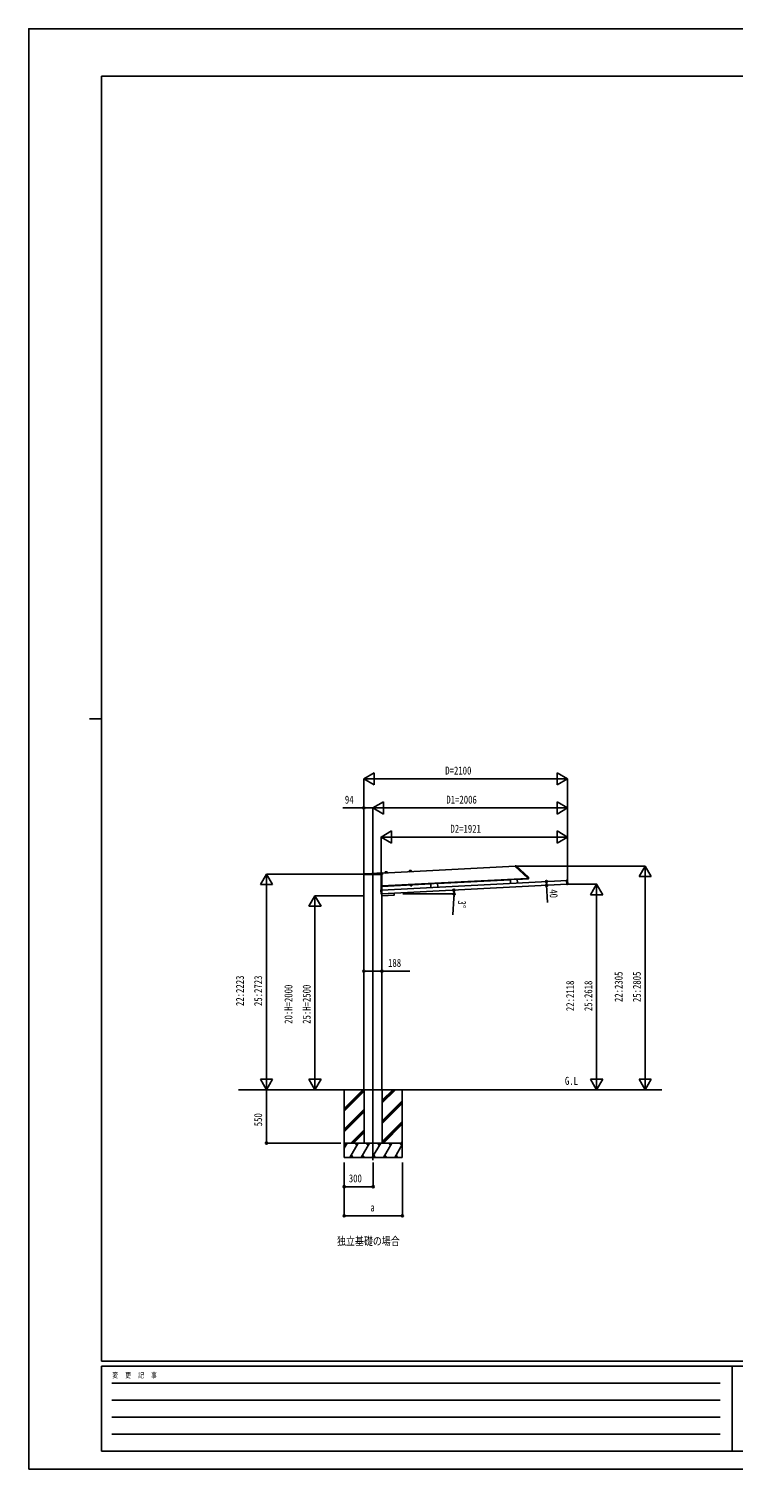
# Model space of a CAD drawing. Units: millimetres, scale not verified. Extents: x -10512 to 10512, y -7425 to 7425.
# Drawn here: x -10512 to -3253, y -7425 to 7425 of the extents above; entities that cross this region are included whole.
import ezdxf
from ezdxf.enums import TextEntityAlignment as Align

# ---------------------------------------------------------------- set-up
doc = ezdxf.new("R2010")
doc.units = ezdxf.units.MM
doc.header["$LTSCALE"] = 30
for name, color, linetype in [('0-2_USER1', 3, 'Continuous'), ('0-3_YKK_12', 2, 'Continuous'), ('0-4_YKK_A1', 4, 'Continuous'), ('0-5_YKK_D', 6, 'Continuous'), ('0-6_YKK_ZWAK', 7, 'Continuous')]:
    doc.layers.add(name, color=color, linetype=linetype)
doc.styles.add('ＭＳ ゴシック', font='')
doc.styles.get('ＭＳ ゴシック').set_extended_font_data('MS Gothic')

msp = doc.modelspace()

# ---------------------------------------------------------------- linework, layer by layer
at = {"layer": '0-3_YKK_12'}
msp.add_line((-6966.51, -1287), (-6966.51, -4239.98), dxfattribs=at)
at = {"layer": '0-4_YKK_A1'}
for p, q in [((-7066.07, -1294.33), (-7066, -1286.48)), ((-7065.57, -1294.33), (-7066.07, -1294.33)), ((-6868.1, -1294.33), (-7065.57, -1294.33)), ((-7065, -1285.49), (-6869.5, -1285.49)), ((-7060.51, -3512.5), (-7060.51, -1294.33)), ((-7032.76, -1285.42), (-6870.53, -1276.92)), ((-6873.81, -1454.44), (-6873.81, -1294.33)), ((-6872.51, -1454.37), (-6872.51, -1294.33)), ((-6872.51, -1412.31), (-5371.22, -1333.63)), ((-6869.48, -1277.8), (-6868.5, -1286.38)), ((-6869.23, -1279.96), (-5501.46, -1208.28)), ((-6868.5, -1286.38), (-6868.5, -1286.4)), ((-6868.5, -1286.4), (-6867.6, -1294.33)), ((-6867.6, -1294.33), (-6868.1, -1294.33)), ((-6841.48, -1276.57), (-6841.49, -1278.1)), ((-6841.49, -1278.1), (-6817.53, -1276.85)), ((-6841.49, -1278.1), (-6817.53, -1276.85)), ((-6841.47, -1278.5), (-6841.49, -1278.1)), ((-6841.47, -1278.5), (-6817.51, -1277.25)), ((-6841.01, -1276.08), (-6818.22, -1274.88)), ((-6840.42, -1269.35), (-6840.48, -1276.05)), ((-6837.58, -1266.38), (-6822.64, -1265.6)), ((-6819.51, -1268.26), (-6818.75, -1274.91)), ((-6817.7, -1275.32), (-6817.53, -1276.85)), ((-6817.51, -1277.25), (-6817.53, -1276.85)), ((-6591.82, -1263.49), (-6591.84, -1265.02)), ((-6591.84, -1265.02), (-6567.87, -1263.76)), ((-6591.84, -1265.02), (-6567.87, -1263.76)), ((-6591.82, -1265.42), (-6591.84, -1265.02)), ((-6591.82, -1265.42), (-6567.85, -1264.16)), ((-6591.35, -1262.99), (-6568.57, -1261.8)), ((-6590.76, -1256.27), (-6590.82, -1262.96)), ((-6587.92, -1253.3), (-6572.99, -1252.52)), ((-6569.85, -1255.17), (-6569.09, -1261.83)), ((-6568.04, -1262.24), (-6567.87, -1263.76)), ((-6567.85, -1264.16), (-6567.87, -1263.76)), ((-5501.64, -1204.79), (-5494.04, -1204.85)), ((-5501.62, -1205.25), (-5501.64, -1204.79)), ((-5501.62, -1205.25), (-5501.32, -1210.88)), ((-5501.16, -1211.22), (-5371.67, -1327.81)), ((-5491.4, -1205.88), (-5363.54, -1321.01)), ((-5371.51, -1328.16), (-5371.42, -1329.77)), ((-5371.37, -1330.7), (-5371.42, -1329.77)), ((-5371.37, -1330.7), (-5363.74, -1330.77)), ((-5371.35, -1331.2), (-5371.37, -1330.7)), ((-5371.35, -1331.2), (-5370.96, -1338.63)), ((-5363.74, -1330.77), (-5362.33, -1330.78)), ((-5362.22, -1323.77), (-5361.91, -1329.85)), ((-5361.91, -1329.85), (-5361.83, -1331.26)), ((-6883.1, -1453.93), (-6880.9, -1495.88)), ((-6876.73, -1453.1), (-6882.62, -1453.41)), ((-6876.13, -1453.18), (-6874.93, -1453.12)), ((-6876.13, -1453.18), (-6876.13, -1453.18)), ((-6874.91, -1453.47), (-6874.93, -1453.12)), ((-6874.93, -1453.12), (-6874.93, -1453.12)), ((-6874.88, -1453.97), (-6874.91, -1453.47)), ((-6872.73, -1494.99), (-6874.88, -1453.97)), ((-6874.86, -1454.49), (-4962.58, -1354.27)), ((-6872.76, -1494.44), (-4967.17, -1394.57)), ((-6872.25, -1417.3), (-6872.51, -1412.35)), ((-6872.25, -1417.3), (-6369.68, -1390.97)), ((-6565, -1404.41), (-6579.99, -1405.19)), ((-6579.99, -1405.19), (-6579.73, -1410.1)), ((-6578.7, -1410.63), (-6579.73, -1410.1)), ((-6579.53, -1405.17), (-6579.62, -1403.57)), ((-6565.72, -1409.95), (-6578.7, -1410.63)), ((-6576.24, -1405), (-6575.98, -1409.91)), ((-6568.75, -1404.6), (-6568.49, -1409.52)), ((-6565.72, -1409.95), (-6564.74, -1409.32)), ((-6565.54, -1402.83), (-6565.45, -1404.43)), ((-6565, -1404.41), (-6564.74, -1409.32)), ((-6298.91, -1384.75), (-6369.81, -1388.47)), ((-6369.81, -1388.47), (-6367.75, -1427.92)), ((-6298.91, -1384.75), (-6296.84, -1424.2)), ((-6298.78, -1387.25), (-5549.21, -1347.97)), ((-5478.44, -1341.75), (-5549.35, -1345.47)), ((-5549.35, -1345.47), (-5547.28, -1384.92)), ((-5478.44, -1341.75), (-5476.38, -1381.2)), ((-5478.31, -1344.25), (-5370.96, -1338.63)), ((-5370.96, -1338.63), (-5363.35, -1338.23)), ((-4974.43, -1354.89), (-4969.27, -1354.62)), ((-4968.14, -1353.19), (-4969.34, -1353.25)), ((-4969.32, -1353.6), (-4969.34, -1353.25)), ((-4969.34, -1353.25), (-4969.34, -1353.25)), ((-4969.29, -1354.1), (-4969.32, -1353.6)), ((-4967.14, -1395.12), (-4969.29, -1354.1)), ((-4968.14, -1353.19), (-4968.14, -1353.19)), ((-4967.55, -1353.05), (-4961.65, -1352.74)), ((-4967.12, -1395.62), (-4967.14, -1395.12)), ((-4967.12, -1395.62), (-4967.1, -1395.97)), ((-4967.1, -1395.97), (-4965.9, -1395.91)), ((-4967.1, -1395.97), (-4967.1, -1395.97)), ((-4965.9, -1395.91), (-4965.9, -1395.91)), ((-4959.4, -1395.68), (-4965.3, -1395.99)), ((-4961.13, -1353.21), (-4958.93, -1395.15)), ((-6880.37, -1496.35), (-6874.48, -1496.04)), ((-6874.38, -1496.02), (-6873.49, -1513)), ((-6872.69, -1495.84), (-6873.89, -1495.9)), ((-6873.89, -1495.9), (-6873.89, -1495.9)), ((-6873.81, -3512.5), (-6873.81, -1495.9)), ((-6873.81, -1512.5), (-6873.51, -1512.5)), ((-6872.71, -1495.49), (-6872.73, -1494.99)), ((-6872.71, -1495.49), (-6872.69, -1495.84)), ((-6872.69, -1495.84), (-6872.69, -1495.84)), ((-6872.51, -3512.5), (-6872.51, -1513.95)), ((-6872.43, -1513.95), (-6748.11, -1507.43)), ((-6748.13, -1487.91), (-6747.16, -1506.38)), ((-8350.91, -3512.5), (-3988.13, -3512.5)), ((-7263.35, -3512.5), (-7263.35, -4212.5)), ((-7263.35, -3706.68), (-7069.17, -3512.5)), ((-7263.35, -3522.83), (-7253.02, -3512.5)), ((-7263.35, -3720.82), (-7057.6, -3515.07)), ((-7263.35, -3734.96), (-7057.6, -3529.21)), ((-7057.6, -3512.5), (-7057.6, -4062.5)), ((-7057.6, -3512.5), (-7057.6, -4062.5)), ((-6870.9, -3512.5), (-6870.9, -4062.5)), ((-6870.9, -3512.5), (-6870.9, -4062.5)), ((-6869.6, -3649.58), (-6732.52, -3512.5)), ((-6869.6, -3635.44), (-6746.66, -3512.5)), ((-6869.6, -3621.3), (-6760.8, -3512.5)), ((-6663.35, -3512.5), (-6663.35, -4212.5)), ((-6869.6, -3833.43), (-6663.35, -3627.18)), ((-6869.6, -3847.57), (-6663.35, -3641.32)), ((-6869.6, -3861.71), (-6663.35, -3655.46)), ((-7263.35, -3918.81), (-7057.6, -3713.06)), ((-7263.35, -3932.95), (-7057.6, -3727.2)), ((-7263.35, -3947.09), (-7057.6, -3741.35)), ((-6869.6, -4045.56), (-6663.35, -3839.31)), ((-6869.6, -4059.7), (-6663.35, -3853.45)), ((-7194.91, -4062.5), (-7057.6, -3925.19)), ((-7180.77, -4062.5), (-7057.6, -3939.33)), ((-7166.62, -4062.5), (-7057.6, -3953.48)), ((-6858.26, -4062.5), (-6663.35, -3867.59)), ((-6663.35, -4062.5), (-7263.35, -4062.5)), ((-7263.35, -4116.8), (-7232, -4062.5)), ((-7247, -4088.48), (-7262, -4062.5)), ((-7203.13, -4212.5), (-7116.53, -4062.5)), ((-7131.53, -4088.48), (-7146.53, -4062.5)), ((-7087.66, -4212.5), (-7001.06, -4062.5)), ((-7057.6, -4062.5), (-6870.9, -4062.5)), ((-7057.6, -4062.5), (-6870.9, -4062.5)), ((-7016.06, -4088.48), (-7031.06, -4062.5)), ((-6972.19, -4212.5), (-6885.59, -4062.5)), ((-6900.59, -4088.48), (-6915.59, -4062.5)), ((-6856.72, -4212.5), (-6770.12, -4062.5)), ((-6785.12, -4088.48), (-6800.12, -4062.5)), ((-6741.25, -4212.5), (-6663.35, -4077.57)), ((-6684.65, -4062.5), (-6669.65, -4088.48)), ((-6674.41, -4062.5), (-6663.35, -4051.44)), ((-7263.35, -4212.5), (-6663.35, -4212.5)), ((-7188.14, -4186.52), (-7173.14, -4212.5)), ((-7072.66, -4186.52), (-7057.66, -4212.5)), ((-6957.19, -4186.52), (-6942.2, -4212.5)), ((-6841.72, -4186.52), (-6826.73, -4212.5)), ((-6726.25, -4186.52), (-6711.26, -4212.5))]:
    msp.add_line(p, q, dxfattribs=at)
msp.add_lwpolyline([(-5361.83, -1331.26), (-5361.47, -1338.13), (-5363.35, -1338.23)], dxfattribs=at)
msp.add_lwpolyline([(-6581.15, -1402.05), (-6564.17, -1401.16), (-6564.09, -1402.76), (-6581.07, -1403.65)], close=True, dxfattribs=at)
for centre, radius, start, end in [((-7065, -1286.49), 1, 90, 176.5048), ((-7065, -1286.49), 1, 176.5048, 179.5), ((-7035.38, -1235.49), 50, 270, 273.00032), ((-6870.47, -1277.92), 1, 6.5, 93.00032), ((-6869.5, -1286.49), 1, 6.5, 90), ((-6840.98, -1276.58), 0.5, 93, 179.5), ((-6837.42, -1269.38), 3, 93, 179.5), ((-6822.49, -1268.6), 3, 6.5, 93), ((-6818.2, -1275.38), 0.5, 6.5, 93), ((-6591.32, -1263.49), 0.5, 93, 179.5), ((-6587.76, -1256.3), 3, 93, 179.5), ((-6572.83, -1255.51), 3, 6.5, 93), ((-6568.54, -1262.3), 0.5, 6.5, 93), ((-5500.82, -1210.85), 0.5, 183, 228), ((-5494.08, -1208.85), 4, 48, 89.5), ((-5372.01, -1328.19), 0.5, 3, 48), ((-5366.22, -1323.98), 4, 3, 48), ((-5362.33, -1331.28), 0.5, 3, 89.5), ((-6876.47, -1450.33), 2.86, 266.50896, 273.26043), ((-6578, -1407.27), 3.32, 238.61575, 307.38425), ((-6572.86, -1397.89), 12.42, 255.41205, 290.58795), ((-6566.76, -1406.68), 3.32, 238.61575, 307.38425), ((-4968.1, -1350.32), 2.86, 272.73957, 279.49104), ((-4965.59, -1400.18), 4.28, 87.31821, 94.21342), ((-6873.75, -1500.18), 4.28, 91.78658, 98.68179), ((-6872.49, -1512.95), 1, 183, 273), ((-6748.16, -1506.43), 1, 273, 3)]:
    msp.add_arc(centre, radius, start, end, dxfattribs=at)
for centre, major_axis, ratio, start_param, end_param in [((-6882.6, -1453.91), (-0.373, 0.336), 0.99628, 5.49965061, 7.06672), ((-6876.72, -1453.4), (0.016, -0.3), 0.998135, 2.32811445, 3.14159265), ((-6876.13, -1453.14), (-0.599, -0.031), 0.061163, 1.26049665, 1.57079633), ((-4968.14, -1353.15), (0.599, 0.031), 0.061163, 4.71238898, 5.02268866), ((-4967.53, -1353.35), (0.016, -0.3), 0.998135, 3.14159265, 3.95507086), ((-4965.31, -1395.69), (0.016, -0.3), 0.998135, 5.46983661, 6.28318531), ((-4961.63, -1353.24), (0.336, 0.373), 0.99628, 5.49965061, 7.06672), ((-4959.43, -1395.18), (0.373, -0.336), 0.99628, 5.49965061, 7.06672), ((-6880.4, -1495.85), (-0.336, -0.373), 0.99628, 5.49965061, 7.06672), ((-6874.5, -1495.74), (0.016, -0.3), 0.998135, 0, 0.81334869)]:
    msp.add_ellipse(centre, major_axis=major_axis, ratio=ratio, start_param=start_param, end_param=end_param, dxfattribs=at)
at = {"layer": '0-5_YKK_D'}
for p, q in [((-7060.51, -307.86), (-6952.26, -245.36)), ((-6952.26, -370.36), (-6952.26, -245.36)), ((-4960.51, -307.86), (-5068.77, -245.36)), ((-5068.77, -245.36), (-5068.77, -370.36)), ((-7060.51, -1278.5), (-7060.51, -306.86)), ((-7060.51, -307.86), (-6952.26, -370.36)), ((-7060.51, -307.86), (-6844.01, -307.86)), ((-6935.51, -307.86), (-5085.51, -307.86)), ((-4960.51, -307.86), (-5177.02, -307.86)), ((-4960.51, -307.86), (-5068.77, -370.36)), ((-4960.51, -1392.75), (-4960.51, -306.86)), ((-6966.51, -607.86), (-6858.26, -545.36)), ((-6858.26, -670.36), (-6858.26, -545.36)), ((-4960.51, -607.86), (-5068.77, -545.36)), ((-5068.77, -545.36), (-5068.77, -670.36)), ((-7060.51, -1288.5), (-7060.51, -606.86)), ((-6966.51, -1286), (-6966.51, -606.86)), ((-6966.51, -1286), (-6966.51, -606.86)), ((-6966.51, -607.86), (-6858.26, -670.36)), ((-6966.51, -607.86), (-6750.01, -607.86)), ((-6841.51, -607.86), (-5085.51, -607.86)), ((-4960.51, -607.86), (-5177.02, -607.86)), ((-4960.51, -607.86), (-5068.77, -670.36)), ((-4960.51, -1392.75), (-4960.51, -606.86)), ((-6881.51, -907.86), (-6773.26, -845.36)), ((-6773.26, -970.36), (-6773.26, -845.36)), ((-4960.51, -907.86), (-5068.77, -845.36)), ((-5068.77, -845.36), (-5068.77, -970.36)), ((-6881.51, -1454.34), (-6881.51, -906.86)), ((-6881.51, -907.86), (-6773.26, -970.36)), ((-6881.51, -907.86), (-6665.01, -907.86)), ((-6756.51, -907.86), (-5085.51, -907.86)), ((-4960.51, -907.86), (-5177.02, -907.86)), ((-4960.51, -907.86), (-5068.77, -970.36)), ((-4960.51, -1392.75), (-4960.51, -906.86)), ((-8063.35, -1289.5), (-8125.85, -1397.75)), ((-7061.51, -1289.5), (-8064.35, -1289.5)), ((-8063.35, -1289.5), (-8000.85, -1397.75)), ((-8063.35, -1289.5), (-8063.35, -1506.01)), ((-5492.47, -1207.86), (-4159.51, -1207.86)), ((-4160.51, -1207.86), (-4223.01, -1316.11)), ((-4223.01, -1316.11), (-4098.01, -1316.11)), ((-4160.51, -1207.86), (-4098.01, -1316.11)), ((-4160.51, -1207.86), (-4160.51, -1424.36)), ((-4160.51, -1332.86), (-4160.51, -3387.5)), ((-8125.85, -1397.75), (-8000.85, -1397.75)), ((-8063.35, -1414.5), (-8063.35, -3387.5)), ((-4959.49, -1394.22), (-4659.51, -1394.22)), ((-4660.51, -1394.22), (-4723.01, -1502.47)), ((-4660.51, -1394.22), (-4598.01, -1502.47)), ((-4660.51, -1394.22), (-4660.51, -1610.73)), ((-7563.35, -1512.5), (-7625.85, -1620.75)), ((-7625.85, -1620.75), (-7500.85, -1620.75)), ((-7061.51, -1512.5), (-7564.35, -1512.5)), ((-7563.35, -1512.5), (-7500.85, -1620.75)), ((-7563.35, -1512.5), (-7563.35, -1729.01)), ((-6656.96, -1494.49), (-6128.88, -1494.49)), ((-6131.1, -1536.97), (-6140.92, -1708.69)), ((-4723.01, -1502.47), (-4598.01, -1502.47)), ((-4660.51, -3387.5), (-4660.51, -1519.22)), ((-7563.35, -1637.5), (-7563.35, -3387.5)), ((-8063.35, -3512.5), (-8125.85, -3404.25)), ((-8000.85, -3404.25), (-8125.85, -3404.25)), ((-8063.35, -3512.5), (-8063.35, -3295.99)), ((-8063.35, -3512.5), (-8000.85, -3404.25)), ((-7563.35, -3512.5), (-7625.85, -3404.25)), ((-7500.85, -3404.25), (-7625.85, -3404.25)), ((-7563.35, -3512.5), (-7563.35, -3295.99)), ((-7563.35, -3512.5), (-7500.85, -3404.25)), ((-4660.51, -3512.5), (-4723.01, -3404.25)), ((-4598.01, -3404.25), (-4723.01, -3404.25)), ((-4660.51, -3512.5), (-4660.51, -3295.99)), ((-4660.51, -3512.5), (-4598.01, -3404.25)), ((-4160.51, -3512.5), (-4223.01, -3404.25)), ((-4098.01, -3404.25), (-4223.01, -3404.25)), ((-4160.51, -3512.5), (-4160.51, -3295.99)), ((-4160.51, -3512.5), (-4098.01, -3404.25)), ((-7061.51, -3512.5), (-8064.35, -3512.5)), ((-7296.45, -3512.5), (-8064.35, -3512.5)), ((-8063.35, -3512.5), (-8063.35, -4062.5)), ((-7061.51, -3512.5), (-7564.35, -3512.5)), ((-7296.95, -4062.5), (-8064.35, -4062.5)), ((-7262.45, -4262.87), (-7262.45, -4813.5)), ((-7262.45, -4262.87), (-7262.45, -4513.5)), ((-6962.45, -4262.87), (-6962.45, -4513.5)), ((-6662.45, -4262.87), (-6662.45, -4813.5)), ((-7262.45, -4512.5), (-6962.45, -4512.5)), ((-7262.45, -4812.5), (-6662.45, -4812.5))]:
    msp.add_line(p, q, dxfattribs=at)
for points in [[(-6966.51, -607.86), (-7060.51, -607.86), (-7275.01, -607.86)], [(-5177.87, -1365.56), (-5175.78, -1405.5), (-5166.47, -1583.09)], [(-7060.51, -2290.82), (-6872.51, -2290.82), (-6586.01, -2290.82)]]:
    msp.add_lwpolyline(points, dxfattribs=at)
for centre in [(-7060.51, -607.86), (-6130.9, -1455.56), (-6129.88, -1494.49), (-5177.87, -1365.56), (-5175.78, -1405.5), (-7060.51, -2290.82), (-6872.51, -2290.82), (-8063.35, -4062.5), (-7262.45, -4512.5), (-6962.45, -4512.5), (-7262.45, -4812.5), (-6662.45, -4812.5)]:
    msp.add_circle(centre, 10.62, dxfattribs=at)
for start, end in [(0, 3), (356.7263, 0)]:
    msp.add_arc((-6873.81, -1494.49), 743.93, start, end, dxfattribs=at)
at = {"layer": '0-6_YKK_ZWAK'}
for p, q in [((9737.55, 6937.5), (-9762.45, 6937.5)), ((-9762.45, -6312.5), (-9762.45, 6937.5)), ((-9887.45, 312.5), (-9762.45, 312.5)), ((9737.55, -6312.5), (-9762.45, -6312.5)), ((-3262.45, -6362.5), (-9762.45, -6362.5)), ((-9762.45, -7237.5), (-9762.45, -6362.5)), ((-3262.45, -6362.5), (-3262.45, -7237.5)), ((-12.45, -6362.5), (-3262.45, -6362.5)), ((-9656.2, -6537.5), (-3387.45, -6537.5)), ((-9656.2, -6712.5), (-3387.45, -6712.5)), ((-9656.2, -6887.5), (-3387.45, -6887.5)), ((-9656.2, -7062.5), (-3387.45, -7062.5)), ((-9762.45, -7237.5), (-3262.45, -7237.5)), ((-3262.45, -7237.5), (-12.45, -7237.5))]:
    msp.add_line(p, q, dxfattribs=at)
msp.add_lwpolyline([(-10512.5, -7425), (10512.5, -7425), (10512.5, 7425), (-10512.5, 7425)], close=True, dxfattribs=at)

# ---------------------------------------------------------------- texts
at = {"layer": '0-2_USER1', "style": 'ＭＳ ゴシック', "width": 0.8}
for s, p in [('G.L', (-4987.32, -3487.19)), ('独立基礎の場合', (-7336.03, -5140))]:
    msp.add_text(s, height=82.48, dxfattribs=at).set_placement(p, align=Align.BOTTOM_LEFT)
at = {"layer": '0-5_YKK_D', "style": 'ＭＳ ゴシック', "width": 0.8}
for s, p in [('D=2100', (-6220.51, -287.86)), ('94', (-7255.01, -587.86)), ('D1=2006', (-6209.51, -587.86)), ('D2=1921', (-6167.01, -887.86)), ('188', (-6810.01, -2270.82)), ('300', (-7214.45, -4492.5)), ('a', (-6992.45, -4792.5))]:
    msp.add_text(s, height=82.48, dxfattribs=at).set_placement(p, align=Align.BOTTOM_LEFT)
for s, rotation, p in [('40', 273, (-5171.8, -1449.52)), ('3°', 266.726, (-6112.27, -1558.08)), ('22:2223', 90, (-8270.85, -2650)), ('25:2723', 90, (-8083.35, -2650)), ('22:2305', 90, (-4368.01, -2609.18)), ('25:2805', 90, (-4180.51, -2609.18)), ('20:H=2000', 90, (-7770.85, -2833.5)), ('25:H=2500', 90, (-7583.35, -2833.5)), ('22:2118', 90, (-4868.01, -2702.36)), ('25:2618', 90, (-4680.51, -2702.36)), ('550', 90, (-8083.35, -3889.5))]:
    msp.add_text(s, height=82.48, rotation=rotation, dxfattribs=at).set_placement(p, align=Align.BOTTOM_LEFT)
at = {"layer": '0-6_YKK_ZWAK', "style": 'ＭＳ ゴシック', "width": 0.8}
msp.add_text('変  更  記  事', height=54.99, dxfattribs=at).set_placement((-9653.28, -6500), align=Align.BOTTOM_LEFT)

doc.saveas('drawing.dxf')
